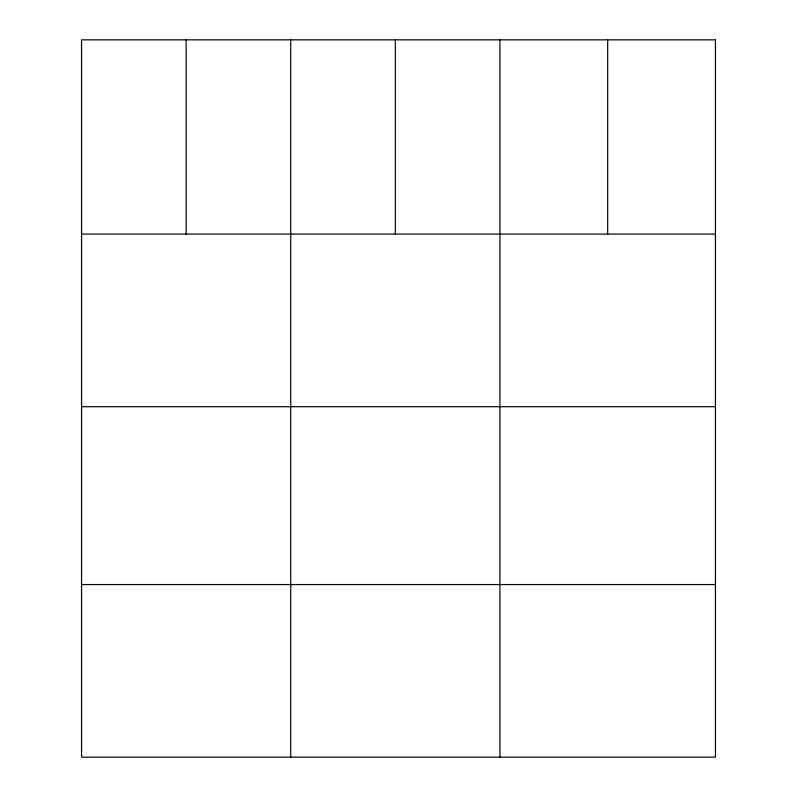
<?xml version="1.0" encoding="UTF-8"?>
<svg xmlns="http://www.w3.org/2000/svg" width="797" height="797" viewBox="0 0 797 797"><rect width="100%" height="100%" fill="white"/><g stroke="black" fill="none" stroke-linecap="round" stroke-linejoin="round"><path stroke-width="1.2" d="M81.553 234.089L715.447 234.089M81.553 406.699L715.447 406.699M81.553 584.54L715.447 584.54M607.683 39.85L607.683 234.089M499.918 39.85L499.918 757.15M395.332 39.85L395.332 234.089M290.736 39.85L290.736 757.15M186.149 39.85L186.149 234.089M715.447 39.85L81.553 39.85L81.553 757.15L715.447 757.15L715.447 39.85"/></g></svg>
